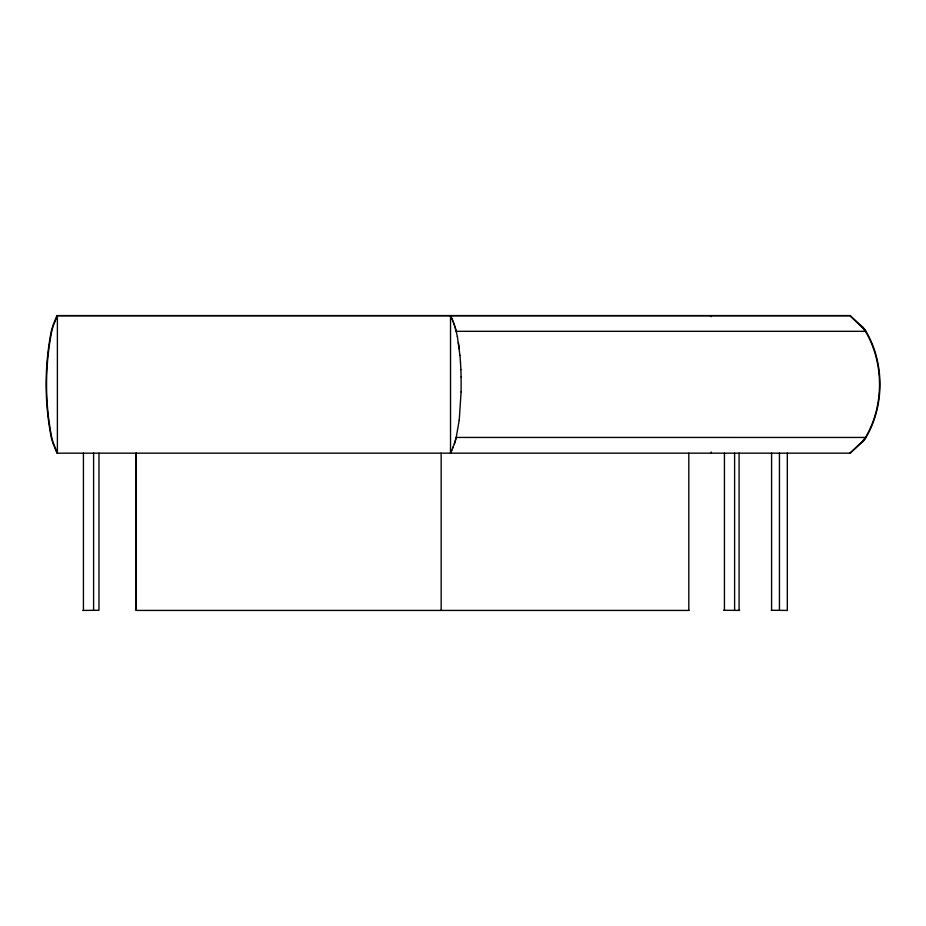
<?xml version="1.0" encoding="UTF-8"?>
<svg xmlns="http://www.w3.org/2000/svg" width="926" height="926" viewBox="0 0 926 926"><rect width="100%" height="100%" fill="white"/><g stroke="black" fill="none" stroke-linecap="round" stroke-linejoin="round"><path stroke-width="1.39" d="M461.113 391.895L461.113 376.928M461.113 391.825L459.238 420.103M459.238 420.057L456.205 437.477A54.819 19.84 -90 0 1 454.319 443.901L452.895 447.744M710.89 453.184L711.122 452.282M711.133 453.173L711.365 452.27M453.254 446.783L450.522 453.184L450.522 315.731L450.939 316.634M451.332 451.379L451.738 450.476M57.389 315.731L53.581 325.014A54.819 19.851 -90 0 0 51.694 331.439C44.853 366.245 44.842 402.671 51.694 437.477A53.963 19.539 90 0 0 53.245 442.894L57.389 453.184L57.389 315.731L849.825 315.731L863.032 328.105A55.004 45.386 -90 0 1 865.532 331.439C884.191 363.027 884.191 405.889 865.532 437.477A55.004 45.386 -90 0 1 863.032 440.811L849.825 453.184M862.546 441.841L863.426 440.788A55.062 45.432 -90 0 0 865.937 437.454C884.619 405.831 884.619 362.923 865.937 331.311A55.062 45.432 -90 0 0 863.426 327.966L850.207 315.581L56.984 315.581L53.176 324.876A54.877 19.874 -90 0 0 51.277 331.311C44.436 366.14 44.425 402.613 51.289 437.442A54.021 19.562 -90 0 0 52.84 442.871L56.984 453.173L850.207 453.173L862.546 441.841A54.275 49.391 -90 0 0 865.937 437.454L456.205 437.442A54.877 19.863 -90 0 1 454.319 443.878M454.654 325.883A54.021 19.55 -90 0 1 456.205 331.311L865.937 331.311A54.275 49.391 90 0 0 862.546 326.913M82.889 610.419L98.978 610.269L98.978 453.184M689.037 610.419L135.983 610.419L135.983 453.173M723.634 610.269L739.619 610.419M771.289 610.269L787.32 610.419L787.32 453.173M450.511 315.581L451.344 317.525M451.332 317.375L451.749 318.428M451.738 318.278L452.143 319.331M452.131 319.192L452.525 320.246M452.513 320.107L452.895 321.172M452.895 321.033L453.265 322.109M453.254 321.97L453.624 323.058M453.624 322.919L453.983 324.031M453.971 323.892L454.319 325.014M454.319 324.876L454.654 326.021A53.963 19.527 90 0 1 456.217 331.439M711.133 315.581L711.365 316.484M710.89 315.731L711.122 316.634M456.205 331.311L457.375 336.717M457.375 336.589L459.944 355.48M458.393 342.527L459.238 348.813M459.944 355.364L460.488 362.448M460.488 362.355L460.882 369.659M460.87 369.567L461.113 377.021M779.449 453.173L779.449 610.419M771.59 453.173L771.59 610.419M739.087 453.173L739.087 610.419M734.607 453.173L734.607 610.419M724.433 453.173L724.433 610.419M688.817 453.184L688.817 610.269M441.158 453.173L441.158 610.419M136.319 453.184L136.319 610.269M93.595 453.173L93.595 610.419M83.421 453.173L83.421 610.419M865.532 437.477A54.229 49.333 -90 0 1 862.152 441.864M862.152 327.052A54.229 49.333 90 0 1 865.532 331.439"/></g></svg>
